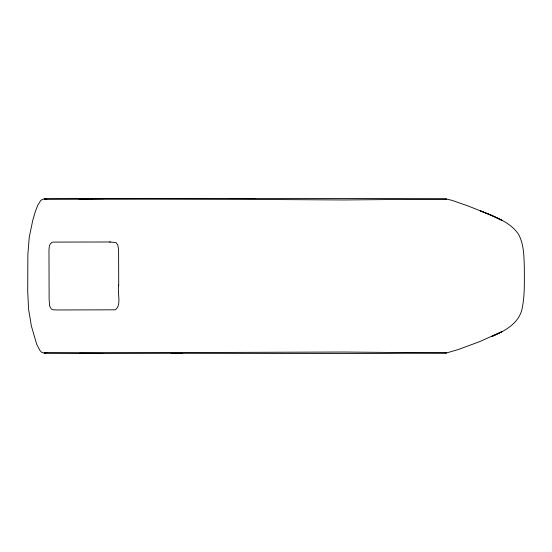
<?xml version="1.0" encoding="UTF-8"?>
<svg xmlns="http://www.w3.org/2000/svg" width="552" height="552" viewBox="0 0 552 552"><rect width="100%" height="100%" fill="white"/><g stroke="black" fill="none" stroke-linecap="round" stroke-linejoin="round"><path stroke-width="0.83" d="M491.632 336.63L502.154 331.524L479.729 341.605L458.291 349.526L446.478 352.983L371.524 353.501L79.654 353.211M491.715 336.561C504.68 331.165 519.466 323.23 522.213 308.057C524.897 295.003 524.269 281.554 524.331 268.3C523.972 256.921 524.131 244.909 518.673 234.565C510.103 221.373 493.909 216.75 480.247 210.747L491.632 215.37L502.154 220.476L491.715 215.439M444.677 199.603L446.361 199.065L343.889 199.962L238.305 199.341L44.208 198.996L42.29 199.362L40.669 200.59L37.853 205.102L35.459 211.119L32.747 220.448L29.242 237.312L27.869 254.224L27.717 291.366L28.573 309.272L31.381 325.99L36.694 344.303L39.834 350.327L41.469 352.155L43.187 352.914L102.817 353.383M46.789 352.604L44.208 353.004L343.889 352.038L446.361 352.935L444.677 352.397M92.529 198.706L78.722 198.81L182.132 198.478M91.646 198.706L103.659 198.637L44.208 198.996L46.789 199.396M171.858 353.535L182.132 353.522M171.189 198.472L255.486 198.506M229.114 198.513L396.729 198.541L446.478 199.017L451.998 200.355L468.075 205.958L491.632 215.37M171.189 353.528L181.477 353.535M118.721 285.101C117.1 292.519 121.944 305.635 115.202 309.817L57.76 309.969L52.764 309.769L51.267 308.892L49.632 306.049L49.121 299.239L48.976 249.739L49.363 246.082L50.253 243.929L52.171 242.273L53.951 242.087L110.158 241.99L109.807 241.99L115.948 242.563L117.769 244.902L118.597 249.849L118.721 285.101"/></g></svg>
